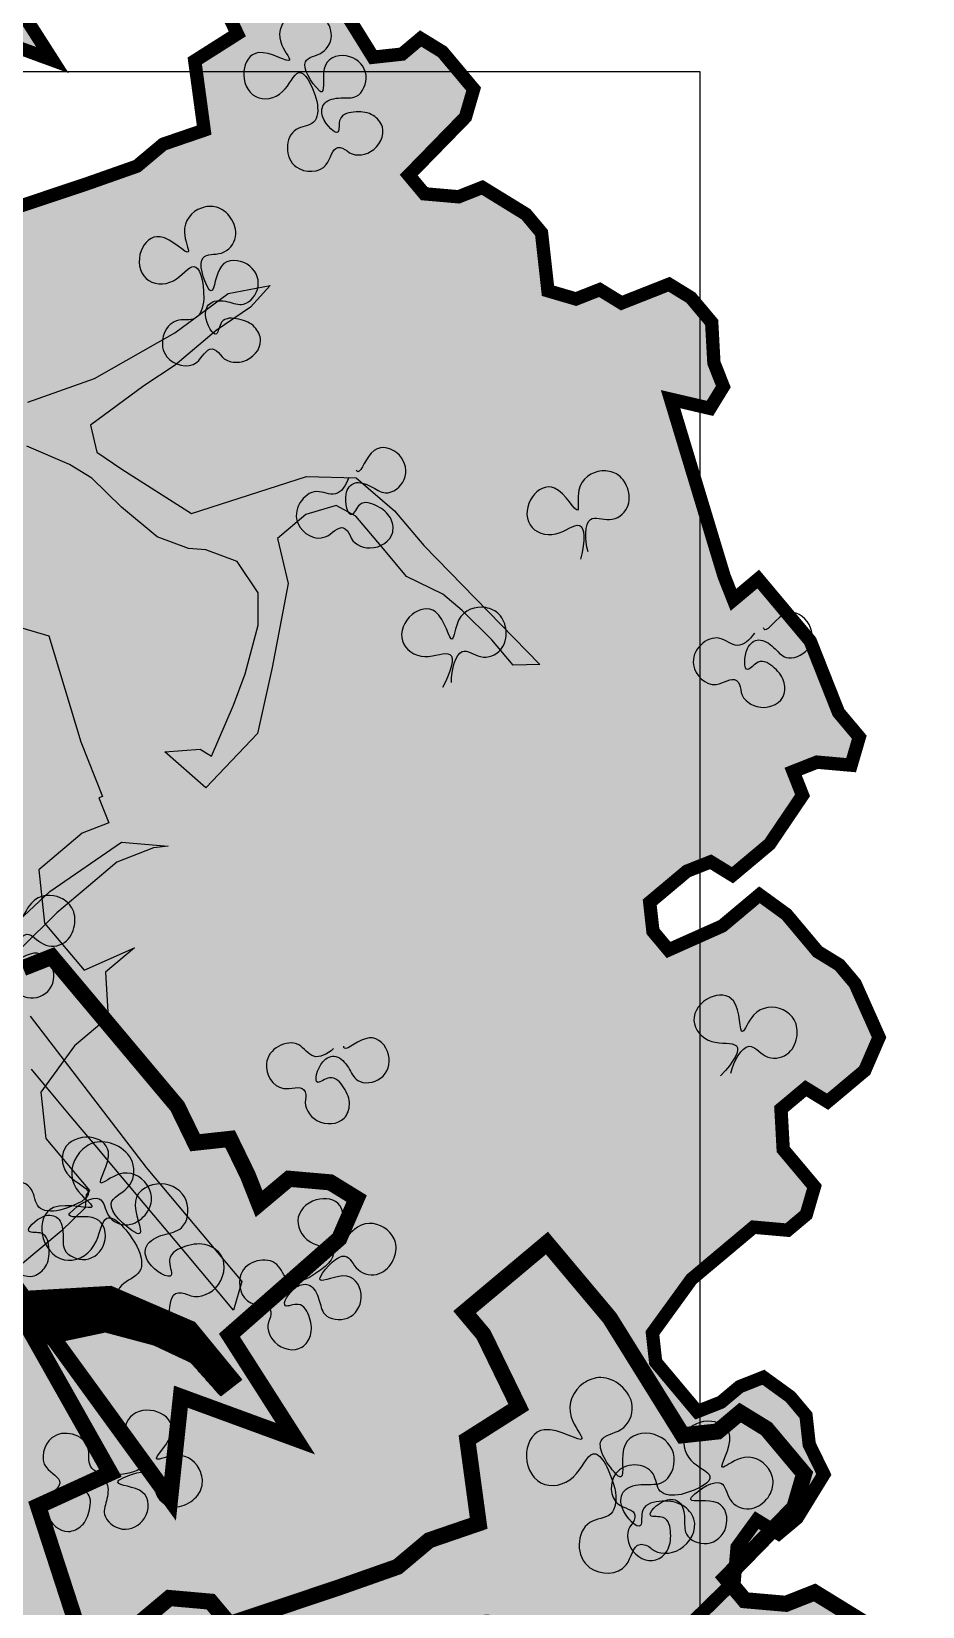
# Model space of a CAD drawing. Header units: millimetres. Extents: x 307301 to 459443, y -2888111 to -2805601.
# Drawn here: x 449124 to 449471, y -2866146 to -2865534 of the extents above; entities that cross this region are included whole.
import ezdxf

# ---------------------------------------------------------------- set-up
doc = ezdxf.new("R2010")
doc.units = ezdxf.units.MM
doc.header["$LTSCALE"] = 10
doc.header["$MEASUREMENT"] = 0
for name, color, linetype in [('BMA  furniture', 6, 'Continuous'), ('PDA FURNITURE', 6, 'Continuous'), ('Plants', 5, 'Continuous')]:
    doc.layers.add(name, color=color, linetype=linetype)
doc.layers.add('WIN', color=5, linetype='Continuous', lineweight=9)

# ---------------------------------------------------------------- blocks, each defined once
blk = doc.blocks.new('zdhdghgd')
at = {"layer": 'Plants', "transparency": 33554495}
h = blk.add_hatch(color=97, dxfattribs=at)
h.set_gradient(color1=(66, 119, 40), color2=(194, 242, 166), name='SPHERICAL')
h.paths.add_polyline_path([(420386.74, -406570.66), (420384.26, -406579.53), (420376.75, -406597.89), (420382.7, -406601.4), (420391.58, -406592.57), (420400.27, -406584.57), (420400.46, -406592.96), (420407.89, -406588.4), (420413.2, -406582.07), (420408.63, -406574.63), (420411.83, -406566.52), (420418.23, -406550.3), (420421.44, -406542.19), (420426.75, -406535.85), (420434.87, -406539.06), (420441.21, -406544.38), (420425.26, -406563.39), (420437.95, -406574.04), (420446.07, -406577.25), (420455.61, -406574.46), (420460.93, -406568.12), (420470.82, -406569.22), (420480.71, -406570.32), (420490.25, -406567.53), (420500.88, -406554.86), (420496.31, -406547.42), (420486.42, -406546.33), (420498.83, -406531.54), (420508.37, -406528.75), (420511.57, -406520.64), (420521.12, -406517.85), (420531.01, -406518.95), (420539.12, -406522.16), (420551.81, -406532.8), (420563.13, -406527.9), (420579.08, -406508.89), (420587.19, -406512.1), (420596.74, -406509.32), (420604.17, -406504.75), (420609.49, -406498.42), (420606.69, -406488.87), (420600.34, -406483.55), (420592.23, -406480.34), (420595.43, -406472.23), (420600.74, -406465.89), (420608.17, -406461.33), (420625.09, -406475.52), (420634.64, -406472.73), (420637.84, -406464.62), (420647.73, -406465.72), (420655.16, -406461.16), (420667.56, -406446.37), (420654.87, -406435.73), (420646.76, -406432.52), (420643.96, -406422.97), (420637.61, -406417.65), (420632.3, -406423.98), (420620.64, -406425), (420616.06, -406417.56), (420619.27, -406409.45), (420624.58, -406403.12), (420643.27, -406415.2), (420651.39, -406418.41), (420658.82, -406413.85), (420665.22, -406397.62), (420670.54, -406391.29), (420678.65, -406394.5), (420685, -406399.82), (420694.89, -406400.92), (420702.32, -406396.35), (420701.29, -406384.7), (420706.6, -406378.36), (420716.15, -406375.57), (420725.35, -406368.9), (420732.78, -406364.33), (420735.99, -406356.22), (420731.41, -406348.79), (420728.61, -406339.24), (420719.07, -406342.03), (420712.72, -406336.71), (420713.81, -406326.82), (420719.13, -406320.49), (420704.32, -406308.07), (420707.52, -406299.96), (420717.41, -406301.05), (420723.76, -406306.38), (420733.3, -406303.59), (420758.11, -406274.02), (420751.77, -406268.7), (420742.62, -406253.83), (420733.14, -406235.07), (420724.68, -406227.97), (420706.27, -406241.32), (420703.07, -406249.43), (420686.84, -406243.01), (420680.49, -406237.69), (420692.56, -406219.02), (420697.87, -406212.68), (420705.3, -406208.12), (420712.39, -406199.67), (420724.45, -406181), (420729.77, -406174.66), (420743.54, -406175.42), (420753.43, -406176.52), (420760.86, -406171.96), (420766.18, -406165.62), (420765.15, -406153.96), (420760.23, -406142.64), (420772.64, -406127.86), (420765.95, -406118.65), (420759.61, -406113.33), (420754.29, -406119.66), (420744.06, -406114.68), (420735.6, -406107.58), (420736.69, -406097.7), (420750.46, -406098.46), (420766.7, -406104.88), (420786.19, -406081.64), (420789.39, -406073.53), (420747.1, -406038.05), (420736.87, -406033.07), (420737.95, -406023.18), (420727.72, -406018.2), (420719.6, -406014.99), (420726.69, -406006.54), (420725.67, -405994.88), (420721.09, -405987.44), (420709.78, -405992.35), (420682.48, -406023.37), (420653.27, -406004.72), (420665.13, -406037.07), (420636.24, -406040.12), (420714.39, -406096.92), (420643.56, -406056.98), (420634.22, -406077.4), (420478.7, -406026.83), (420575, -406055.01), (420565.69, -406033.56), (420597.63, -406053.01), (420608.26, -406040.34), (420607.23, -406028.68), (420600.89, -406023.36), (420611.05, -405992.99), (420617.07, -405975.89), (420624.57, -405966.95), (420629.36, -405952.98), (420653, -405956.19), (420662.22, -405941.66), (420682.69, -405951.62), (420689.03, -405956.95), (420708.52, -405933.71), (420687.38, -405915.97), (420654.23, -405895.36), (420655.31, -405885.47), (420660.63, -405879.14), (420656.06, -405871.7), (420643.37, -405861.06), (420633.82, -405863.85), (420613.99, -405883.19), (420607.64, -405877.87), (420606.62, -405866.21), (420609.82, -405858.1), (420605.25, -405850.67), (420600.67, -405843.23), (420594.33, -405837.91), (420584.44, -405836.81), (420574.55, -405835.71), (420571.75, -405826.17), (420574.95, -405818.06), (420570.38, -405810.62), (420576.78, -405794.4), (420572.21, -405786.97), (420563.75, -405779.87), (420549.98, -405779.11), (420541.86, -405775.9), (420534.43, -405780.46), (420537.57, -405793.9), (420477.22, -405775.65), (420469.1, -405772.44), (420476.19, -405763.99), (420455.04, -405746.25), (420430.69, -405736.62), (420422.24, -405729.52), (420412.69, -405732.31), (420413.72, -405743.97), (420410.52, -405752.08), (420402.4, -405748.87), (420385.77, -405760.11), (420375.14, -405772.78), (420379.71, -405780.22), (420376.51, -405788.33), (420365.87, -405801), (420355.99, -405799.9), (420349.64, -405794.58), (420357.82, -405776.25), (420368.45, -405763.57), (420361.76, -405754.36), (420349.07, -405743.72), (420344.5, -405736.29), (420338.16, -405730.96), (420319.81, -405722.77), (420308.49, -405727.67), (420297.86, -405740.34), (420302.43, -405747.78), (420295.35, -405756.23), (420281.57, -405755.47), (420268.88, -405744.82), (420259.34, -405747.61), (420254.02, -405753.95), (420255.05, -405765.61), (420237.33, -405786.73), (420218.92, -405800.08), (420209.03, -405798.98), (420192.12, -405784.79), (420195.32, -405776.68), (420200.63, -405770.34), (420203.84, -405762.23), (420197.15, -405753.02), (420190.81, -405747.7), (420180.92, -405746.6), (420170.69, -405741.61), (420163.26, -405746.18), (420155.82, -405750.74), (420150.51, -405757.08), (420155.08, -405764.51), (420145.88, -405771.19), (420134.22, -405772.2), (420109.07, -405797.88), (420078.94, -405833.79), (420077.86, -405843.68), (420070.43, -405848.24), (420055.56, -405857.36), (420045.68, -405856.27), (420032.99, -405845.62), (420018.13, -405854.75), (420014.92, -405862.86), (420011.72, -405870.97), (420004.63, -405879.42), (419994.75, -405878.32), (419986.63, -405875.11), (419961.82, -405904.68), (419974.51, -405915.32), (419984.4, -405916.42), (420000.63, -405922.84), (420008.75, -405926.05), (419998.46, -405942.61), (420008.35, -405943.71), (420016.46, -405946.92), (420026.35, -405948.02), (420036.24, -405949.12), (420044.35, -405952.33), (420041.15, -405960.44), (420001.26, -405990.35), (420020.83, -405993.64), (420052.99, -406012.31), (420106.48, -406059.26), (420127.99, -406093.93), (420084.56, -406045.73), (420068.66, -406044.85), (420033.4, -406063.75), (420058.29, -406034.08), (420019.59, -406024.52), (419991.48, -406024.41), (419963.59, -406035.72), (419944.55, -406019.75), (419930.38, -406036.65), (419922.54, -406058.87), (419917.57, -406069.09), (419908.03, -406071.88), (419906.94, -406081.76), (419909.74, -406091.31), (419897.33, -406106.1), (419900.13, -406115.64), (419927.63, -406138.71), (419924.42, -406146.82), (419919.11, -406153.15), (419911.68, -406157.72), (419914.48, -406167.26), (419919.05, -406174.7), (419903.1, -406193.71), (419899.9, -406201.82), (419882.18, -406222.94), (419884.98, -406232.49), (419895.21, -406237.47), (419906.87, -406236.46), (419913.56, -406245.67), (419916.36, -406255.21), (419905.73, -406267.89), (419931.1, -406289.17), (419926.81, -406307.17), (419925.73, -406317.05), (419930.3, -406324.49), (419936.64, -406329.81), (419943.73, -406321.36), (419962.42, -406333.44), (419981.45, -406349.41), (419986.03, -406356.85), (419992.37, -406362.17), (419989.85, -406378.05), (419984.54, -406384.39), (419976.42, -406381.18), (419971.1, -406387.51), (419973.9, -406397.06), (419984.82, -406409.82), (419983.73, -406419.7), (419988.31, -406427.14), (419994.65, -406432.46), (420026.43, -406437.53), (420027.52, -406427.64), (420045.86, -406435.84), (420052.21, -406441.16), (420064.95, -406430.26), (420083.36, -406416.91), (420093.25, -406418.01), (420094.28, -406429.67), (420085.76, -406444.11), (420069.81, -406463.12), (420067.01, -406453.58), (420059.58, -406458.14), (420047.52, -406476.81), (420041.12, -406493.03), (420045.69, -406500.47), (420057.35, -406499.45), (420065.46, -406502.66), (420079.24, -406503.42), (420088.44, -406496.75), (420111.7, -406516.26), (420120.91, -406509.59), (420126.22, -406503.25), (420146.68, -406513.22), (420159.37, -406523.87), (420154.4, -406534.09), (420151.2, -406542.2), (420155.77, -406549.63), (420162.11, -406554.96), (420170.23, -406558.17), (420179.77, -406555.38), (420185.09, -406549.04), (420188.29, -406540.93), (420202.75, -406549.46), (420209.1, -406554.79), (420205.89, -406562.9), (420195.26, -406575.57), (420203.38, -406578.78), (420213.27, -406579.88), (420221.38, -406583.09), (420244.7, -406581.06), (420271.95, -406558.76), (420281.91, -406564.03), (420294.37, -406540.6), (420310.79, -406574.92), (420311.77, -406586.01), (420312.22, -406603.84), (420322.47, -406612.44), (420346.24, -406615.96), (420355.39, -406589.83), (420349.7, -406549.54), (420325.62, -406522.93), (420315.13, -406486.02), (420333.95, -406523.01), (420375.75, -406562.03)])
at = {"layer": 'Plants'}
h = blk.add_hatch(dxfattribs=at)
h.set_pattern_fill('ANSI31', color=39, scale=0.90929, angle=-40.4951)
h.set_pattern_definition([(4.504904, (420332.25034, -406164.66091), (-0.008927458, 0.113310114), [])])
edge = h.paths.add_edge_path()
edge.add_line((420294.45, -406186.33), (420277.62, -406199.79))
edge.add_line((420277.62, -406199.79), (420262.05, -406197.19))
edge.add_line((420262.05, -406197.19), (420254.3, -406185.4))
edge.add_line((420254.3, -406185.4), (420250.52, -406175.03))
edge.add_line((420250.52, -406175.03), (420251.64, -406146.92))
edge.add_line((420251.64, -406146.92), (420246.01, -406120.87))
edge.add_line((420246.01, -406120.87), (420231.45, -406094.62))
edge.add_line((420231.45, -406094.62), (420231.18, -406049.5))
edge.add_line((420231.18, -406049.5), (420234.95, -405984.81))
edge.add_line((420234.95, -405984.81), (420222.68, -405956.38))
edge.add_line((420222.68, -405956.38), (420202.97, -405940.29))
edge.add_line((420202.97, -405940.29), (420197.45, -405947.31))
edge.add_line((420197.45, -405947.31), (420208.82, -405957.4))
edge.add_line((420208.82, -405957.4), (420214.77, -405970.05))
edge.add_line((420214.77, -405970.05), (420219.28, -405986.68))
edge.add_line((420219.28, -405986.68), (420214.77, -406007.57))
edge.add_line((420214.77, -406007.57), (420221.67, -406017.56))
edge.add_line((420221.67, -406017.56), (420217.53, -406041.59))
edge.add_line((420217.53, -406041.59), (420214.82, -406061.63))
edge.add_line((420214.82, -406061.63), (420206.22, -406085.55))
edge.add_line((420206.22, -406085.55), (420170.1, -406102.58))
edge.add_line((420170.1, -406102.58), (420145.98, -406102.91))
edge.add_line((420145.98, -406102.91), (420114.85, -406097.71))
edge.add_line((420114.85, -406097.71), (420093.12, -406091.4))
edge.add_line((420093.12, -406091.4), (420078.78, -406093.74))
edge.add_line((420078.78, -406093.74), (420087.6, -406098.42))
edge.add_line((420087.6, -406098.42), (420101.36, -406101.87))
edge.add_line((420101.36, -406101.87), (420118.62, -406108.08))
edge.add_line((420118.62, -406108.08), (420131.05, -406111.05))
edge.add_line((420131.05, -406111.05), (420152.78, -406117.36))
edge.add_line((420152.78, -406117.36), (420153.89, -406126.77))
edge.add_line((420153.89, -406126.77), (420147.89, -406135.12))
edge.add_line((420147.89, -406135.12), (420130.84, -406157.5))
edge.add_line((420130.84, -406157.5), (420089.72, -406159.22))
edge.add_line((420089.72, -406159.22), (420073.95, -406165.56))
edge.add_line((420073.95, -406165.56), (420065.56, -406180.55))
edge.add_line((420065.56, -406180.55), (420060.3, -406195.17))
edge.add_line((420060.3, -406195.17), (420037.19, -406246.89))
edge.add_line((420037.19, -406246.89), (420045.74, -406243.97))
edge.add_line((420045.74, -406243.97), (420049.57, -406233.34))
edge.add_line((420049.57, -406233.34), (420055.68, -406220.52))
edge.add_line((420055.68, -406220.52), (420059.87, -406213.03))
edge.add_line((420059.87, -406213.03), (420069.49, -406202.98))
edge.add_line((420069.49, -406202.98), (420073.31, -406192.34))
edge.add_line((420073.31, -406192.34), (420078.57, -406177.72))
edge.add_line((420078.57, -406177.72), (420083.62, -406172.03))
edge.add_line((420083.62, -406172.03), (420094.35, -406171.39))
edge.add_line((420094.35, -406171.39), (420106.3, -406175.69))
edge.add_line((420106.3, -406175.69), (420108.16, -406191.37))
edge.add_line((420108.16, -406191.37), (420123.19, -406216.29))
edge.add_line((420123.19, -406216.29), (420135.68, -406235.79))
edge.add_line((420135.68, -406235.79), (420158.63, -406247.05))
edge.add_line((420158.63, -406247.05), (420167.5, -406230.72))
edge.add_line((420167.5, -406230.72), (420155.81, -406234.03))
edge.add_line((420155.81, -406234.03), (420153.05, -406237.54))
edge.add_line((420153.05, -406237.54), (420139.98, -406223.83))
edge.add_line((420139.98, -406223.83), (420132.6, -406215.17))
edge.add_line((420132.6, -406215.17), (420122.66, -406201.09))
edge.add_line((420122.66, -406201.09), (420118.89, -406190.73))
edge.add_line((420118.89, -406190.73), (420121.86, -406178.29))
edge.add_line((420121.86, -406178.29), (420130.52, -406170.89))
edge.add_line((420130.52, -406170.89), (420135.94, -406168.34))
edge.add_line((420135.94, -406168.34), (420144.6, -406160.95))
edge.add_line((420144.6, -406160.95), (420152.51, -406147.28))
edge.add_line((420152.51, -406147.28), (420158.62, -406134.47))
edge.add_line((420158.62, -406134.47), (420164.15, -406127.45))
edge.add_line((420164.15, -406127.45), (420175.57, -406116.55))
edge.add_line((420175.57, -406116.55), (420184.6, -406112.29))
edge.add_line((420184.6, -406112.29), (420203.03, -406106.92))
edge.add_line((420203.03, -406106.92), (420216.05, -406104.09))
edge.add_line((420216.05, -406104.09), (420227.04, -406111.05))
edge.add_line((420227.04, -406111.05), (420232.04, -406126.36))
edge.add_line((420232.04, -406126.36), (420234.37, -406140.71))
edge.add_line((420234.37, -406140.71), (420235.97, -406148.78))
edge.add_line((420235.97, -406148.78), (420236.02, -406165.31))
edge.add_line((420236.02, -406165.31), (420241.12, -406176.15))
edge.add_line((420241.12, -406176.15), (420243.46, -406190.5))
edge.add_line((420243.46, -406190.5), (420250.36, -406200.49))
edge.add_line((420250.36, -406200.49), (420265.35, -406208.88))
edge.add_line((420265.35, -406208.88), (420283.46, -406216.9))
edge.add_line((420283.46, -406216.9), (420269.01, -406261.24))
edge.add_line((420269.01, -406261.24), (420245.53, -406272.3))
edge.add_line((420245.53, -406272.3), (420220.78, -406261.9))
edge.add_line((420220.78, -406261.9), (420191.93, -406254.52))
edge.add_line((420191.93, -406254.52), (420177.48, -406261.33))
edge.add_line((420177.48, -406261.33), (420182.42, -406260.11))
edge.add_line((420182.42, -406260.11), (420195.81, -406260.42))
edge.add_line((420195.81, -406260.42), (420207.76, -406264.72))
edge.add_line((420207.76, -406264.72), (420221.04, -406269.5))
edge.add_line((420221.04, -406269.5), (420236.5, -406276.56))
edge.add_line((420236.5, -406276.56), (420240.38, -406282.46))
edge.add_line((420240.38, -406282.46), (420243.78, -406289.69))
edge.add_line((420243.78, -406289.69), (420241.76, -406299.47))
edge.add_line((420241.76, -406299.47), (420222.43, -406361.56))
edge.add_line((420222.43, -406361.56), (420205.22, -406409.4))
edge.add_line((420205.22, -406409.4), (420211.27, -406417.58))
edge.add_line((420211.27, -406417.58), (420219.88, -406393.66))
edge.add_line((420219.88, -406393.66), (420225.62, -406377.71))
edge.add_line((420225.62, -406377.71), (420232.79, -406357.78))
edge.add_line((420232.79, -406357.78), (420236.13, -406348.47))
edge.add_line((420236.13, -406348.47), (420240.44, -406336.51))
edge.add_line((420240.44, -406336.51), (420242.83, -406329.87))
edge.add_line((420242.83, -406329.87), (420247.61, -406316.58))
edge.add_line((420247.61, -406316.58), (420257.65, -406288.67))
edge.add_line((420257.65, -406288.67), (420273.69, -406289.94))
edge.add_line((420273.69, -406289.94), (420282.77, -406302.21))
edge.add_line((420282.77, -406302.21), (420289.73, -406291.2))
edge.add_line((420289.73, -406291.2), (420278.73, -406284.25))
edge.add_line((420278.73, -406284.25), (420275.23, -406281.48))
edge.add_line((420275.23, -406281.48), (420271.83, -406274.26))
edge.add_line((420271.83, -406274.26), (420281.39, -406247.68))
edge.add_line((420281.39, -406247.68), (420289.99, -406223.75))
edge.add_line((420289.99, -406223.75), (420295.25, -406209.13))
edge.add_line((420295.25, -406209.13), (420304.97, -406194.62))
edge.add_line((420304.97, -406194.62), (420311.83, -406188.08))
at = {"layer": 'Plants', "color": 97, "true_color": 0x427728, "const_width": 4.55}
blk.add_lwpolyline([(420786.19, -406081.64), (420789.39, -406073.53), (420747.1, -406038.05), (420736.87, -406033.07), (420737.95, -406023.18), (420727.72, -406018.2), (420719.6, -406014.99), (420726.69, -406006.54), (420725.67, -405994.88), (420721.09, -405987.44), (420709.78, -405992.35), (420682.48, -406023.37), (420653.27, -406004.72), (420665.13, -406037.07), (420636.24, -406040.12), (420714.39, -406096.92), (420643.56, -406056.98), (420634.22, -406077.4), (420478.7, -406026.83), (420575, -406055.01), (420565.69, -406033.56), (420597.63, -406053.01), (420608.26, -406040.34), (420607.23, -406028.68), (420600.89, -406023.36), (420611.05, -405992.99), (420617.07, -405975.89), (420624.57, -405966.95), (420629.36, -405952.98), (420653, -405956.19), (420662.22, -405941.66), (420682.69, -405951.62), (420689.03, -405956.95), (420708.52, -405933.71), (420687.38, -405915.97), (420654.23, -405895.36), (420655.31, -405885.47), (420660.63, -405879.14), (420656.06, -405871.7), (420643.37, -405861.06), (420633.82, -405863.85), (420613.99, -405883.19), (420607.64, -405877.87), (420606.62, -405866.21), (420609.82, -405858.1), (420605.25, -405850.67), (420600.67, -405843.23), (420594.33, -405837.91), (420584.44, -405836.81), (420574.55, -405835.71), (420571.75, -405826.17), (420574.95, -405818.06), (420570.38, -405810.62), (420576.78, -405794.4), (420572.21, -405786.97), (420563.75, -405779.87), (420549.98, -405779.11), (420541.86, -405775.9), (420534.43, -405780.46), (420537.57, -405793.9), (420477.22, -405775.65), (420469.1, -405772.44), (420476.19, -405763.99), (420455.04, -405746.25), (420430.69, -405736.62), (420422.24, -405729.52), (420412.69, -405732.31), (420413.72, -405743.97), (420410.52, -405752.08), (420402.4, -405748.87), (420385.77, -405760.11), (420375.14, -405772.78), (420379.71, -405780.22), (420376.51, -405788.33), (420365.87, -405801), (420355.99, -405799.9), (420349.64, -405794.58), (420357.82, -405776.25), (420368.45, -405763.57), (420361.76, -405754.36), (420349.07, -405743.72), (420344.5, -405736.29), (420338.16, -405730.96), (420319.81, -405722.77), (420308.49, -405727.67), (420297.86, -405740.34), (420302.43, -405747.78), (420295.35, -405756.23), (420281.57, -405755.47), (420268.88, -405744.82), (420259.34, -405747.61), (420254.02, -405753.95), (420255.05, -405765.61), (420237.33, -405786.73), (420218.92, -405800.08), (420209.03, -405798.98), (420192.12, -405784.79), (420195.32, -405776.68), (420200.63, -405770.34), (420203.84, -405762.23), (420197.15, -405753.02), (420190.81, -405747.7), (420180.92, -405746.6), (420170.69, -405741.61), (420163.26, -405746.18), (420155.82, -405750.74), (420150.51, -405757.08), (420155.08, -405764.51), (420145.88, -405771.19), (420134.22, -405772.2), (420109.07, -405797.88)], dxfattribs=at)
at = {"layer": 'Plants', "color": 128}
for points in [[(420536.57, -406013.12), (420544.59, -405990.37), (420560.22, -405962.96), (420573.65, -405944.75), (420576.4, -405930.48), (420568.97, -405937.14), (420560.98, -405948.86), (420549.19, -405962.91), (420542.11, -405973.55), (420528.68, -405991.76), (420519.46, -405989.56), (420513.7, -405981.04), (420498.59, -405957.31), (420511.18, -405918.13), (420510.68, -405901.13), (420499.51, -405888.08), (420487.61, -405878.09), (420447.05, -405838.54), (420446.84, -405847.58), (420455.5, -405854.84), (420465.41, -405865), (420471, -405871.53), (420477.11, -405884.02), (420485.77, -405891.28), (420497.67, -405901.27), (420501.26, -405907.97), (420498.16, -405918.26), (420490, -405927.99), (420474.64, -405924.32), (420446.06, -405929.82), (420423.45, -405934.8), (420404.96, -405952.44), (420417.21, -405966.41), (420418.15, -405954.3), (420415.81, -405950.5), (420433.19, -405942.97), (420443.86, -405939.03), (420460.51, -405934.57), (420471.54, -405934.61), (420482.18, -405941.7), (420486.13, -405952.38), (420486.65, -405958.35), (420490.6, -405969.03), (420500.69, -405981.17), (420510.6, -405991.33), (420515.28, -405998.94), (420521.56, -406013.43)], [(420351.23, -406025.28), (420369.55, -406005.64), (420386.43, -405981.12), (420385.03, -405965.21), (420384.48, -405970.26), (420379.56, -405982.72), (420371.39, -405992.45), (420362.32, -406003.26), (420350.36, -406015.33)], [(420327.04, -406012.35), (420275.46, -405972.76), (420236.5, -405940.08), (420226.73, -405942.93), (420246.21, -405959.27), (420259.19, -405970.17), (420275.42, -405983.78), (420283, -405990.14), (420292.74, -405998.31), (420298.15, -406002.85), (420308.97, -406011.92)], [(420462.29, -406024.66), (420456.8, -406005.94), (420420.68, -405995.03), (420402.02, -405987.65), (420401.54, -405988.86), (420393.02, -405985.49), (420389.44, -405994.56), (420376.97, -406009.42), (420358.76, -406007.4), (420342.69, -405993.91), (420350.35, -405976.73), (420342.07, -405986.6), (420326.57, -405985.75), (420316.92, -405997.25), (420301.14, -406008.69), (420285.28, -406006.93), (420267.59, -405992.09), (420266.03, -405993.22), (420261.68, -405993.6), (420253.66, -406001.79), (420242.1, -406015.58)]]:
    blk.add_lwpolyline(points, dxfattribs=at)
at = {"layer": 'Plants', "color": 39}
blk.add_lwpolyline([(420294.45, -406186.33), (420277.62, -406199.79), (420262.05, -406197.19), (420254.3, -406185.4), (420250.52, -406175.03), (420251.64, -406146.92), (420246.01, -406120.87), (420231.45, -406094.62), (420231.18, -406049.5), (420234.95, -405984.81), (420222.68, -405956.38), (420202.97, -405940.29), (420197.45, -405947.31), (420208.82, -405957.4), (420214.77, -405970.05), (420219.28, -405986.68), (420214.77, -406007.57), (420221.67, -406017.56), (420217.53, -406041.59), (420214.82, -406061.63), (420206.22, -406085.55), (420170.1, -406102.58), (420145.98, -406102.91), (420114.85, -406097.71)], dxfattribs=at)
at = {"layer": 'Plants', "color": 97}
for points in [[(420457.78, -405765.27), (420455.32, -405766.98), (420451.63, -405771.18), (420457.5, -405777), (420454.28, -405784.46), (420445.88, -405787.95), (420437.35, -405779.63), (420443.84, -405771.81), (420439.64, -405770.02), (420438.51, -405769.98), (420435.83, -405769.89), (420430.65, -405764.43), (420433.77, -405755.05), (420441.41, -405754.6), (420445.85, -405757.94), (420449.73, -405763.63), (420442.32, -405768.86), (420452.83, -405768.98), (420456.54, -405763.57), (420453.09, -405758.53), (420447.8, -405754.41), (420451.44, -405745.41), (420461.38, -405744.97), (420467.92, -405754.87), (420457.57, -405761.13), (420459.2, -405762.07), (420459.54, -405762.15)], [(420163.86, -405790.24), (420163.32, -405793.19), (420163.68, -405798.76), (420171.95, -405798.73), (420174.95, -405806.29), (420171.48, -405814.69), (420159.57, -405814.84), (420158.62, -405804.72), (420154.39, -405806.43), (420153.56, -405807.2), (420151.6, -405809.03), (420144.07, -405808.83), (420139.65, -405799.99), (420144.73, -405794.28), (420150.24, -405793.49), (420157, -405794.77), (420155.46, -405803.71), (420162.98, -405796.37), (420161.77, -405789.92), (420155.77, -405788.8), (420149.12, -405789.62), (420145.33, -405780.68), (420152.04, -405773.34), (420163.67, -405775.72), (420160.77, -405787.46), (420162.59, -405786.98), (420162.89, -405786.8)], [(420510.85, -405903.67), (420508.03, -405904.68), (420503.38, -405907.78), (420507.54, -405914.93), (420502.5, -405921.3), (420493.49, -405922.49), (420487.4, -405912.25), (420495.69, -405906.37), (420492.1, -405903.56), (420491.02, -405903.23), (420488.45, -405902.45), (420484.86, -405895.83), (420490.3, -405887.58), (420497.79, -405889.13), (420501.23, -405893.5), (420503.5, -405900), (420494.98, -405903.13), (420505.11, -405905.97), (420510.09, -405901.7), (420508.06, -405895.95), (420504.02, -405890.6), (420509.86, -405882.84), (420519.58, -405884.99), (420523.33, -405896.25), (420511.71, -405899.61), (420513.04, -405900.94), (420513.35, -405901.11)], [(420315.96, -405908.84), (420314.02, -405911.12), (420311.54, -405916.13), (420318.72, -405920.24), (420317.54, -405928.28), (420310.33, -405933.82), (420299.94, -405927.99), (420304.18, -405918.76), (420299.66, -405918.12), (420298.56, -405918.37), (420295.95, -405918.98), (420289.53, -405915.04), (420290.12, -405905.17), (420297.38, -405902.77), (420302.54, -405904.84), (420307.76, -405909.33), (420301.95, -405916.3), (420312.13, -405913.7), (420314.31, -405907.52), (420309.68, -405903.54), (420303.51, -405900.93), (420304.69, -405891.29), (420314.17, -405888.3), (420323.05, -405896.17), (420314.68, -405904.89), (420316.49, -405905.38), (420316.84, -405905.37)], [(420639.21, -405914.53), (420636.26, -405914), (420630.68, -405914.36), (420630.71, -405922.63), (420623.16, -405925.62), (420614.76, -405922.15), (420614.61, -405910.24), (420624.72, -405909.29), (420623.02, -405905.06), (420622.25, -405904.24), (420620.42, -405902.27), (420620.62, -405894.75), (420629.46, -405890.32), (420635.17, -405895.41), (420635.95, -405900.92), (420634.68, -405907.68), (420625.73, -405906.14), (420633.08, -405913.65), (420639.53, -405912.45), (420640.65, -405906.45), (420639.83, -405899.8), (420648.77, -405896), (420656.1, -405902.72), (420653.73, -405914.34), (420641.98, -405911.45), (420642.47, -405913.27), (420642.65, -405913.57)], [(420237.92, -405917.01), (420236.64, -405919.71), (420235.55, -405925.19), (420243.55, -405927.3), (420244.48, -405935.38), (420238.96, -405942.59), (420227.41, -405939.65), (420229.11, -405929.64), (420224.59, -405930.19), (420223.59, -405930.72), (420221.22, -405931.98), (420214, -405929.84), (420212.02, -405920.15), (420218.41, -405915.95), (420223.93, -405916.62), (420230.13, -405919.6), (420226.32, -405927.84), (420235.49, -405922.69), (420235.99, -405916.15), (420230.49, -405913.52), (420223.85, -405912.59), (420222.5, -405902.97), (420230.89, -405897.62), (420241.5, -405902.93), (420235.66, -405913.52), (420237.54, -405913.52), (420237.88, -405913.43)], [(420571.8, -405953.07), (420568.82, -405953.32), (420563.52, -405955.11), (420565.7, -405963.09), (420559.17, -405967.94), (420550.16, -405966.76), (420546.93, -405955.29), (420556.46, -405951.76), (420553.72, -405948.11), (420552.76, -405947.51), (420550.48, -405946.09), (420548.73, -405938.77), (420556.12, -405932.21), (420562.95, -405935.64), (420565.14, -405940.76), (420565.66, -405947.62), (420556.62, -405948.45), (420565.66, -405953.81), (420571.57, -405950.98), (420571.11, -405944.89), (420568.59, -405938.68), (420576.24, -405932.7), (420585.07, -405937.29), (420585.78, -405949.13), (420573.69, -405949.37), (420574.63, -405951), (420574.88, -405951.25)], [(420170.53, -405985.13), (420170.77, -405988.12), (420172.57, -405993.41), (420180.55, -405991.24), (420185.4, -405997.76), (420184.22, -406006.78), (420172.75, -406010), (420169.22, -406000.48), (420165.57, -406003.22), (420164.97, -406004.18), (420163.55, -406006.45), (420156.23, -406008.21), (420149.67, -406000.81), (420153.1, -405993.98), (420158.22, -405991.8), (420165.08, -405991.28), (420165.91, -406000.32), (420171.27, -405991.28), (420168.43, -405985.36), (420162.35, -405985.83), (420156.14, -405988.34), (420150.16, -405980.69), (420154.75, -405971.87), (420166.59, -405971.16), (420166.83, -405983.25), (420168.46, -405982.31), (420168.71, -405982.05)], [(420260.82, -406002.25), (420260.28, -406005.19), (420260.64, -406010.77), (420268.91, -406010.74), (420271.91, -406018.3), (420268.44, -406026.7), (420256.52, -406026.85), (420255.58, -406016.73), (420251.35, -406018.43), (420250.52, -406019.21), (420248.56, -406021.03), (420241.03, -406020.84), (420236.61, -406012), (420241.69, -406006.28), (420247.2, -406005.5), (420253.96, -406006.77), (420252.42, -406015.72), (420259.94, -406008.37), (420258.73, -406001.93), (420252.73, -406000.8), (420246.08, -406001.62), (420242.29, -405992.69), (420249, -405985.35), (420260.63, -405987.73), (420257.73, -405999.47), (420259.55, -405998.98), (420259.85, -405998.8)], [(420344.86, -406023.22), (420342.92, -406025.5), (420340.44, -406030.52), (420347.62, -406034.62), (420346.44, -406042.66), (420339.23, -406048.21), (420328.84, -406042.38), (420333.08, -406033.14), (420328.57, -406032.5), (420327.46, -406032.76), (420324.85, -406033.36), (420318.43, -406029.43), (420319.02, -406019.56), (420326.28, -406017.15), (420331.44, -406019.23), (420336.66, -406023.71), (420330.85, -406030.69), (420341.04, -406028.09), (420343.22, -406021.9), (420338.58, -406017.93), (420332.41, -406015.31), (420333.59, -406005.68), (420343.08, -406002.68), (420351.96, -406010.55), (420343.58, -406019.27), (420345.39, -406019.76), (420345.75, -406019.76)], [(420707.67, -406049.5), (420704.96, -406048.22), (420699.48, -406047.13), (420697.37, -406055.12), (420689.29, -406056.06), (420682.08, -406050.54), (420685.02, -406038.99), (420695.03, -406040.69), (420694.48, -406036.17), (420693.95, -406035.17), (420692.69, -406032.8), (420694.83, -406025.58), (420704.52, -406023.6), (420708.72, -406029.99), (420708.05, -406035.51), (420705.07, -406041.71), (420696.83, -406037.9), (420701.98, -406047.07), (420708.52, -406047.57), (420711.15, -406042.07), (420712.08, -406035.43), (420721.7, -406034.08), (420727.05, -406042.46), (420721.74, -406053.08), (420711.15, -406047.24), (420711.15, -406049.12), (420711.24, -406049.46)]]:
    blk.add_open_spline(points, degree=3, knots=[3.354914, 3.354914, 3.354914, 3.354914, 3.458222, 3.559484, 3.66794, 3.78084, 3.941706, 4.05148, 4.10473, 4.10473, 4.10473, 4.231025, 4.378045, 4.455635, 4.549759, 4.643907, 4.711765, 4.825485, 4.900546, 4.990075, 5.075064, 5.197883, 5.330484, 5.468269, 5.611916, 5.635621, 5.635621, 5.635621, 5.635621], dxfattribs=at)
at = {"layer": 'Plants', "color": 3}
for points in [[(420307.56, -405773.39), (420311.78, -405772.35), (420320.12, -405767.48), (420311.91, -405761.78), (420312.97, -405753.64), (420319.48, -405750.22), (420325.88, -405750.92), (420330.74, -405756.69), (420330.36, -405765.51), (420316.63, -405770.68), (420334.59, -405769.65), (420334.65, -405781.7), (420325.56, -405788.32), (420316.7, -405781.07), (420319.01, -405768.32), (420311.56, -405772.11), (420306.68, -405776.86)], [(420162.89, -405786.8), (420166.03, -405783.78), (420170.81, -405775.4), (420160.85, -405774.57), (420157.69, -405766.99), (420161.62, -405760.77), (420167.52, -405758.18), (420174.61, -405760.74), (420178.7, -405768.57), (420169.39, -405779.91), (420184.43, -405770.05), (420190.51, -405780.45), (420185.94, -405790.73), (420174.64, -405788.88), (420170.27, -405776.68), (420165.72, -405783.69), (420163.86, -405790.24)], [(420485.43, -405822.01), (420489.6, -405823.22), (420499.25, -405823.17), (420494.99, -405814.13), (420499.98, -405807.6), (420507.33, -405807.9), (420512.52, -405811.71), (420513.85, -405819.13), (420509.11, -405826.59), (420494.63, -405824.19), (420510.7, -405832.29), (420504.73, -405842.75), (420493.54, -405843.93), (420489.49, -405833.23), (420497.88, -405823.34), (420489.53, -405822.9), (420482.92, -405824.57)], [(420440.94, -405868.61), (420445.29, -405868.69), (420454.6, -405866.15), (420448.14, -405858.52), (420451.27, -405850.93), (420458.44, -405849.31), (420464.45, -405851.64), (420467.65, -405858.47), (420465, -405866.9), (420450.4, -405868.33), (420468.01, -405871.99), (420464.95, -405883.65), (420454.46, -405887.69), (420447.77, -405878.39), (420453.31, -405866.67), (420445.13, -405868.41), (420439.19, -405871.73)], [(420237.88, -405913.43), (420241.69, -405911.33), (420248.48, -405904.47), (420239.07, -405901.09), (420237.99, -405892.95), (420243.39, -405887.96), (420249.76, -405886.98), (420255.94, -405891.3), (420257.87, -405899.92), (420245.94, -405908.46), (420263.02, -405902.82), (420266.2, -405914.45), (420259.13, -405923.19), (420248.69, -405918.48), (420247.63, -405905.57), (420241.41, -405911.16), (420237.92, -405917.01)], [(420642.65, -405913.57), (420645.67, -405916.7), (420654.05, -405921.49), (420654.88, -405911.53), (420662.46, -405908.37), (420668.67, -405912.3), (420671.27, -405918.19), (420668.7, -405925.28), (420660.87, -405929.37), (420649.53, -405920.06), (420659.4, -405935.1), (420649, -405941.18), (420638.72, -405936.62), (420640.57, -405925.32), (420652.77, -405920.95), (420645.76, -405916.39), (420639.21, -405914.53)], [(420574.88, -405951.25), (420578.6, -405953.49), (420587.94, -405955.95), (420586.16, -405946.11), (420592.67, -405941.1), (420599.69, -405943.28), (420603.72, -405948.31), (420603.08, -405955.82), (420596.57, -405961.8), (420583.21, -405955.74), (420596.63, -405967.71), (420588.16, -405976.28), (420577.05, -405974.53), (420575.91, -405963.13), (420586.56, -405955.76), (420578.61, -405953.17), (420571.8, -405953.07)], [(420168.71, -405982.05), (420170.95, -405978.33), (420173.41, -405969), (420163.57, -405970.77), (420158.56, -405964.27), (420160.74, -405957.25), (420165.77, -405953.21), (420173.28, -405953.86), (420179.26, -405960.36), (420173.2, -405973.73), (420185.17, -405960.3), (420193.74, -405968.78), (420191.99, -405979.89), (420180.59, -405981.03), (420173.22, -405970.37), (420170.63, -405978.32), (420170.53, -405985.13)], [(420259.85, -405998.8), (420262.98, -405995.79), (420267.77, -405987.41), (420257.81, -405986.58), (420254.65, -405979), (420258.58, -405972.78), (420264.48, -405970.18), (420271.57, -405972.75), (420275.66, -405980.58), (420266.34, -405991.92), (420281.39, -405982.06), (420287.46, -405992.46), (420282.9, -406002.74), (420271.6, -406000.89), (420267.23, -405988.69), (420262.67, -405995.7), (420260.82, -406002.25)], [(420345.75, -406019.76), (420349.97, -406018.71), (420358.3, -406013.85), (420350.09, -406008.15), (420351.15, -406000), (420357.66, -405996.58), (420364.06, -405997.28), (420368.92, -406003.05), (420368.55, -406011.88), (420354.81, -406017.04), (420372.77, -406016.02), (420372.83, -406028.07), (420363.74, -406034.68), (420354.88, -406027.43), (420357.2, -406014.69), (420349.74, -406018.48), (420344.86, -406023.22)], [(420711.24, -406049.46), (420713.34, -406053.27), (420720.2, -406060.06), (420723.58, -406050.65), (420731.72, -406049.57), (420736.71, -406054.97), (420737.69, -406061.34), (420733.37, -406067.52), (420724.75, -406069.45), (420716.21, -406057.52), (420721.85, -406074.6), (420710.22, -406077.78), (420701.48, -406070.71), (420706.19, -406060.27), (420719.1, -406059.21), (420713.51, -406052.99), (420707.67, -406049.5)]]:
    blk.add_open_spline(points, degree=3, knots=[5.659939, 5.659939, 5.659939, 5.659939, 5.794674, 5.896015, 6.011026, 6.116494, 6.210941, 6.291027, 6.45076, 6.557203, 6.728442, 6.854737, 7.005278, 7.151913, 7.285787, 7.43104, 7.43104, 7.43104, 7.43104], dxfattribs=at)

msp = doc.modelspace()

# ---------------------------------------------------------------- linework, layer by layer
at = {"layer": 'PDA FURNITURE', "elevation": 0}
msp.add_lwpolyline([(442457.63, -2867849.97), (449017.53, -2867848.91), (449017.53, -2867259.96), (449384.21, -2867259.96), (449384.21, -2865549.97), (442238.34, -2865549.97), (442238.34, -2867260.03), (442457.53, -2867260)], close=True, dxfattribs=at)
at = {"layer": 'WIN', "ltscale": 50, "elevation": 0}
msp.add_lwpolyline([(442238.34, -2865549.97), (442238.34, -2867260.03), (442457.53, -2867260.03), (442457.63, -2867849.95), (449017.53, -2867848.91), (449017.53, -2867259.96), (449384.21, -2867259.96), (449384.21, -2865549.97)], close=True, dxfattribs=at)

# ---------------------------------------------------------------- block references
at = {"layer": 'BMA  furniture', "rotation": 270}
for p, xscale, yscale, zscale in [((911609.19, -3344708.09), -1.13909169973045, 1.13909169973045, 1.13909169973045), ((1007853.78, -3444863.16), -1.375912058771675, 1.375912058771675, 1.375912058771675)]:
    msp.add_blockref('zdhdghgd', p, dxfattribs=dict(at, xscale=xscale, yscale=yscale, zscale=zscale))

doc.saveas('drawing.dxf')
